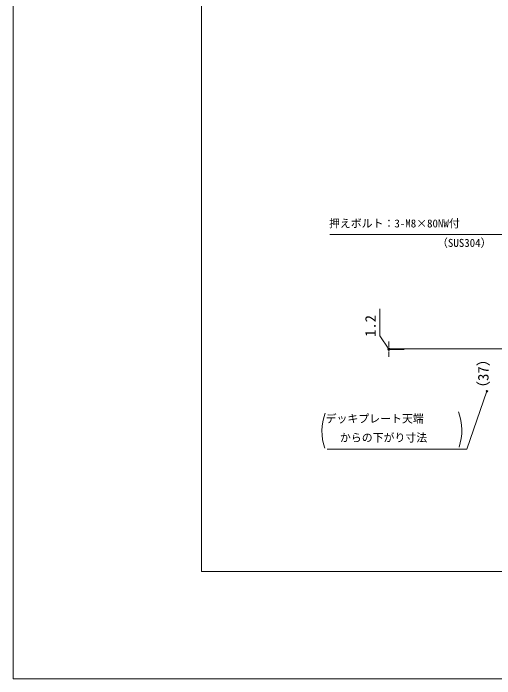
# Model space of a CAD drawing. Units: millimetres, scale not verified. Extents: x -1380 to 1380, y -955 to 955.
# Drawn here: x -1380 to -718, y -955 to -40 of the extents above; entities that cross this region are included whole.
import ezdxf
from ezdxf.enums import TextEntityAlignment as Align

# ---------------------------------------------------------------- set-up
doc = ezdxf.new("R2010")
doc.units = ezdxf.units.MM
doc.header["$LTSCALE"] = 3
for name, color, linetype, lineweight in [('0-0_0', 7, 'Continuous', 15), ('0-7_WAKU', 7, 'Continuous', 18), ('0-9_SUNPO', 7, 'Continuous', 18)]:
    doc.layers.add(name, color=color, linetype=linetype, lineweight=lineweight)
doc.styles.add('ＭＳ ゴシック', font='')
doc.styles.get('ＭＳ ゴシック').set_extended_font_data('MS Gothic')

msp = doc.modelspace()

# ---------------------------------------------------------------- linework, layer by layer
at = {"layer": '0-0_0'}
for p, q in [((-863.433, -498.773), (-863.433, -496.273)), ((-863.433, -502.523), (-863.433, -500.023)), ((-863.433, -501.223), (-863.433, -503.723)), ((-863.433, -504.973), (-863.433, -507.473)), ((-728.026, -558.993), (-728.641, -560.765))]:
    msp.add_line(p, q, dxfattribs=at)
at = {"layer": '0-0_0', "lineweight": 18}
msp.add_lwpolyline([(-1121.201, -807.473), (1121.299, -807.473), (1121.299, 687.527), (-1121.201, 687.527)], close=True, dxfattribs=at)
at = {"layer": '0-0_0'}
for centre, radius in [((-863.433, -501.273), 1.25), ((-863.433, -502.473), 1.25), ((-728.333, -559.879), 0.938)]:
    msp.add_circle(centre, radius, dxfattribs=at)
at = {"layer": '0-7_WAKU'}
msp.add_lwpolyline([(-1379.951, -954.973), (1380.049, -954.973), (1380.049, 955.027), (-1379.951, 955.027)], close=True, dxfattribs=at)
at = {"layer": '0-9_SUNPO'}
for p, q in [((-863.433, -496.273), (-863.433, -491.273)), ((-655.951, -501.273), (-863.433, -501.273)), ((-863.433, -501.273), (-863.433, -502.473)), ((-863.433, -501.273), (-863.433, -502.473)), ((-842.303, -502.473), (-863.433, -502.473)), ((-863.433, -507.473), (-863.433, -512.473))]:
    msp.add_line(p, q, dxfattribs=at)
for points in [[(-519.711, -454.962), (-692.923, -344.486), (-944.547, -344.486)], [(-863.433, -501.873), (-875.933, -483.43), (-875.933, -446.405)], [(-728.333, -559.879), (-755.875, -639.238), (-948.413, -639.238)]]:
    msp.add_lwpolyline(points, dxfattribs=at)
for centre, start, end in [((-882.807, -614.744), 159.84283, 198.83066), ((-835.45, -613.197), 341.16934, 20.15717)]:
    msp.add_arc(centre, 72.528, start, end, dxfattribs=at)

# ---------------------------------------------------------------- texts
at = {"layer": '0-9_SUNPO', "style": 'ＭＳ ゴシック'}
for s, p in [('押えボルト：3-M8×80NW付', (-945.69, -337.887)), ('（SUS304）', (-797.06, -364.638)), ('デッキプレート天端', (-950.317, -606.269)), ('からの下がり寸法', (-930.596, -632.411))]:
    msp.add_text(s, height=11, dxfattribs=at).set_placement(p, align=Align.BOTTOM_LEFT)
for s, p in [('1.2', (-876.933, -484.968)), ('（37）', (-721.732, -565.503))]:
    msp.add_text(s, height=14.66, rotation=90, dxfattribs=at).set_placement(p, align=Align.BOTTOM_LEFT)

doc.saveas('drawing.dxf')
